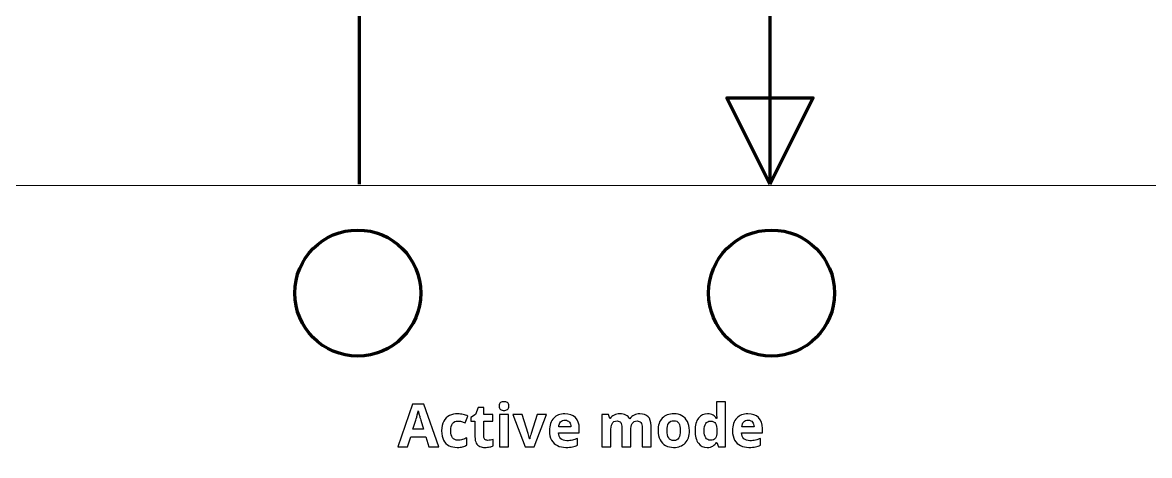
# Model space of a CAD drawing. Header units: inches. Extents: x -6.7 to 20.3, y -5.6 to 12.6.
# Drawn here: x -3.169 to 1.056, y -2.796 to -1.174 of the extents above; entities that cross this region are included whole.
import ezdxf

# ---------------------------------------------------------------- set-up
doc = ezdxf.new("R2010")
doc.units = ezdxf.units.IN
doc.header["$MEASUREMENT"] = 0
doc.layers.add('Layer 1', color=7, linetype='Continuous')

msp = doc.modelspace()

# ---------------------------------------------------------------- linework, layer by layer
at = {"layer": 'Layer 1', "color": 252, "lineweight": 18}
msp.add_lwpolyline([(-6.2482, -5.5607), (6.3502, -5.5607), (6.3502, -1.7839), (-6.2482, -1.7839), (-6.2482, -5.5607)], close=True, dxfattribs=at)
at = {"layer": 'Layer 1', "color": 240, "lineweight": 140}
msp.add_ellipse((-1.9123, -2.1875), major_axis=(0, 0.2362), ratio=1, dxfattribs=at)
at = {"layer": 'Layer 1', "color": 20, "lineweight": 140}
msp.add_ellipse((-0.3608, -2.1875), major_axis=(0, 0.2362), ratio=1, dxfattribs=at)
at = {"layer": 'Layer 1', "color": 240, "lineweight": 106}
msp.add_open_spline([(-1.9057, -1.78), (-1.9057, -1.78), (-1.9057, -0.5306), (-1.9057, -0.5306)], degree=3, dxfattribs=at)
at = {"layer": 'Layer 1', "color": 20, "lineweight": 106}
msp.add_open_spline([(-0.3668, -0.5306), (-0.3668, -0.5306), (-0.3668, -1.78), (-0.3668, -1.78)], degree=3, dxfattribs=at)
msp.add_open_spline([(-0.3668, -1.78), (-0.3668, -1.78), (-0.2049, -1.456), (-0.2049, -1.456), (-0.2049, -1.456), (-0.5289, -1.456), (-0.5289, -1.456), (-0.5289, -1.456), (-0.3668, -1.78), (-0.3668, -1.78)], degree=3, knots=[0, 0, 0, 0, 0.333333, 0.333333, 0.333333, 0.666667, 0.666667, 0.666667, 1, 1, 1, 1], dxfattribs=at)
at = {"layer": 'Layer 1', "color": 250}
for points, knots in [([(-1.6451, -2.7635), (-1.6451, -2.7635), (-1.6573, -2.7261), (-1.6573, -2.7261), (-1.6573, -2.7261), (-1.7133, -2.7261), (-1.7133, -2.7261), (-1.7133, -2.7261), (-1.7255, -2.7635), (-1.7255, -2.7635), (-1.7255, -2.7635), (-1.7622, -2.7635), (-1.7622, -2.7635), (-1.7622, -2.7635), (-1.7064, -2.6042), (-1.7064, -2.6042), (-1.7064, -2.6042), (-1.6646, -2.6042), (-1.6646, -2.6042), (-1.6646, -2.6042), (-1.6084, -2.7635), (-1.6084, -2.7635), (-1.6084, -2.7635), (-1.6451, -2.7635), (-1.6451, -2.7635)], [0, 0, 0, 0, 0.125, 0.125, 0.125, 0.25, 0.25, 0.25, 0.375, 0.375, 0.375, 0.5, 0.5, 0.5, 0.625, 0.625, 0.625, 0.75, 0.75, 0.75, 0.875, 0.875, 0.875, 1, 1, 1, 1]), ([(-1.4253, -2.7393), (-1.4216, -2.7393), (-1.418, -2.7389), (-1.4146, -2.7381), (-1.4112, -2.7374), (-1.4078, -2.7365), (-1.4044, -2.7355), (-1.4044, -2.7355), (-1.4044, -2.7601), (-1.4044, -2.7601), (-1.408, -2.7616), (-1.4124, -2.7629), (-1.4176, -2.764), (-1.4229, -2.7651), (-1.4286, -2.7657), (-1.4349, -2.7657), (-1.4421, -2.7657), (-1.4486, -2.7645), (-1.4543, -2.7621), (-1.46, -2.7598), (-1.4645, -2.7557), (-1.4679, -2.7498), (-1.4712, -2.744), (-1.4729, -2.7359), (-1.4729, -2.7255), (-1.4729, -2.7255), (-1.4729, -2.667), (-1.4729, -2.667), (-1.4729, -2.667), (-1.4886, -2.667), (-1.4886, -2.667), (-1.4886, -2.667), (-1.4886, -2.653), (-1.4886, -2.653), (-1.4886, -2.653), (-1.4704, -2.6419), (-1.4704, -2.6419), (-1.4704, -2.6419), (-1.4609, -2.6164), (-1.4609, -2.6164), (-1.4609, -2.6164), (-1.4397, -2.6164), (-1.4397, -2.6164), (-1.4397, -2.6164), (-1.4397, -2.6422), (-1.4397, -2.6422), (-1.4397, -2.6422), (-1.4057, -2.6422), (-1.4057, -2.6422), (-1.4057, -2.6422), (-1.4057, -2.667), (-1.4057, -2.667), (-1.4057, -2.667), (-1.4397, -2.667), (-1.4397, -2.667), (-1.4397, -2.667), (-1.4397, -2.7255), (-1.4397, -2.7255), (-1.4397, -2.7301), (-1.4384, -2.7335), (-1.4357, -2.7358), (-1.4331, -2.7381), (-1.4296, -2.7393), (-1.4253, -2.7393)], [0, 0, 0, 0, 0.047619, 0.047619, 0.047619, 0.095238, 0.095238, 0.095238, 0.142857, 0.142857, 0.142857, 0.190476, 0.190476, 0.190476, 0.238095, 0.238095, 0.238095, 0.285714, 0.285714, 0.285714, 0.333333, 0.333333, 0.333333, 0.380952, 0.380952, 0.380952, 0.428571, 0.428571, 0.428571, 0.47619, 0.47619, 0.47619, 0.52381, 0.52381, 0.52381, 0.571429, 0.571429, 0.571429, 0.619048, 0.619048, 0.619048, 0.666667, 0.666667, 0.666667, 0.714286, 0.714286, 0.714286, 0.761905, 0.761905, 0.761905, 0.809524, 0.809524, 0.809524, 0.857143, 0.857143, 0.857143, 0.904762, 0.904762, 0.904762, 0.952381, 0.952381, 0.952381, 1, 1, 1, 1]), ([(-1.364, -2.5944), (-1.3591, -2.5944), (-1.3548, -2.5955), (-1.3512, -2.5978), (-1.3476, -2.6001), (-1.3457, -2.6044), (-1.3457, -2.6108), (-1.3457, -2.6169), (-1.3476, -2.6211), (-1.3512, -2.6235), (-1.3548, -2.6259), (-1.3591, -2.627), (-1.364, -2.627), (-1.369, -2.627), (-1.3733, -2.6259), (-1.3769, -2.6235), (-1.3804, -2.6211), (-1.3822, -2.6169), (-1.3822, -2.6108), (-1.3822, -2.6044), (-1.3804, -2.6001), (-1.3769, -2.5978), (-1.3733, -2.5955), (-1.369, -2.5944), (-1.364, -2.5944)], [0, 0, 0, 0, 0.125, 0.125, 0.125, 0.25, 0.25, 0.25, 0.375, 0.375, 0.375, 0.5, 0.5, 0.5, 0.625, 0.625, 0.625, 0.75, 0.75, 0.75, 0.875, 0.875, 0.875, 1, 1, 1, 1]), ([(-0.602, -2.7657), (-0.6155, -2.7657), (-0.6264, -2.7604), (-0.6349, -2.7498), (-0.6433, -2.7392), (-0.6475, -2.7236), (-0.6475, -2.703), (-0.6475, -2.6821), (-0.6432, -2.6664), (-0.6346, -2.6558), (-0.626, -2.6452), (-0.6148, -2.6399), (-0.6009, -2.6399), (-0.5923, -2.6399), (-0.5853, -2.6416), (-0.58, -2.645), (-0.5746, -2.6484), (-0.5703, -2.6527), (-0.5669, -2.6577), (-0.5669, -2.6577), (-0.5658, -2.6577), (-0.5658, -2.6577), (-0.5662, -2.655), (-0.5666, -2.6513), (-0.567, -2.6465), (-0.5673, -2.6417), (-0.5675, -2.6373), (-0.5675, -2.6333), (-0.5675, -2.6333), (-0.5675, -2.5946), (-0.5675, -2.5946), (-0.5675, -2.5946), (-0.5338, -2.5946), (-0.5338, -2.5946), (-0.5338, -2.5946), (-0.5338, -2.7635), (-0.5338, -2.7635), (-0.5338, -2.7635), (-0.5595, -2.7635), (-0.5595, -2.7635), (-0.5595, -2.7635), (-0.5662, -2.7477), (-0.5662, -2.7477), (-0.5662, -2.7477), (-0.5675, -2.7477), (-0.5675, -2.7477), (-0.5706, -2.7527), (-0.5749, -2.757), (-0.5804, -2.7605), (-0.5859, -2.764), (-0.5931, -2.7657), (-0.602, -2.7657)], [0, 0, 0, 0, 0.058824, 0.058824, 0.058824, 0.117647, 0.117647, 0.117647, 0.176471, 0.176471, 0.176471, 0.235294, 0.235294, 0.235294, 0.294118, 0.294118, 0.294118, 0.352941, 0.352941, 0.352941, 0.411765, 0.411765, 0.411765, 0.470588, 0.470588, 0.470588, 0.529412, 0.529412, 0.529412, 0.588235, 0.588235, 0.588235, 0.647059, 0.647059, 0.647059, 0.705882, 0.705882, 0.705882, 0.764706, 0.764706, 0.764706, 0.823529, 0.823529, 0.823529, 0.882353, 0.882353, 0.882353, 0.941176, 0.941176, 0.941176, 1, 1, 1, 1]), ([(-1.6762, -2.6633), (-1.6768, -2.661), (-1.6777, -2.6577), (-1.679, -2.6533), (-1.6802, -2.6488), (-1.6814, -2.6443), (-1.6826, -2.6396), (-1.6838, -2.6349), (-1.6848, -2.6311), (-1.6855, -2.6282), (-1.6861, -2.6316), (-1.687, -2.6354), (-1.6881, -2.6398), (-1.6892, -2.6442), (-1.6903, -2.6485), (-1.6913, -2.6527), (-1.6923, -2.6569), (-1.6932, -2.6604), (-1.694, -2.6633), (-1.694, -2.6633), (-1.7053, -2.6977), (-1.7053, -2.6977), (-1.7053, -2.6977), (-1.6651, -2.6977), (-1.6651, -2.6977), (-1.6651, -2.6977), (-1.6762, -2.6633), (-1.6762, -2.6633)], [0, 0, 0, 0, 0.111111, 0.111111, 0.111111, 0.222222, 0.222222, 0.222222, 0.333333, 0.333333, 0.333333, 0.444444, 0.444444, 0.444444, 0.555556, 0.555556, 0.555556, 0.666667, 0.666667, 0.666667, 0.777778, 0.777778, 0.777778, 0.888889, 0.888889, 0.888889, 1, 1, 1, 1]), ([(-1.5393, -2.7657), (-1.551, -2.7657), (-1.5613, -2.7635), (-1.5701, -2.7591), (-1.5789, -2.7548), (-1.5857, -2.748), (-1.5906, -2.7388), (-1.5955, -2.7296), (-1.598, -2.7179), (-1.598, -2.7035), (-1.598, -2.6887), (-1.5953, -2.6766), (-1.59, -2.6672), (-1.5846, -2.6577), (-1.5774, -2.6509), (-1.5682, -2.6465), (-1.559, -2.6421), (-1.5486, -2.6399), (-1.5369, -2.6399), (-1.5299, -2.6399), (-1.5232, -2.6407), (-1.5169, -2.6422), (-1.5105, -2.6436), (-1.5049, -2.6456), (-1.5, -2.6482), (-1.5, -2.6482), (-1.51, -2.6735), (-1.51, -2.6735), (-1.5144, -2.6716), (-1.5189, -2.67), (-1.5234, -2.6687), (-1.5279, -2.6674), (-1.5324, -2.6668), (-1.5369, -2.6668), (-1.5455, -2.6668), (-1.5521, -2.6699), (-1.5567, -2.6759), (-1.5614, -2.682), (-1.5637, -2.6911), (-1.5637, -2.7033), (-1.5637, -2.7153), (-1.5614, -2.7241), (-1.5567, -2.7299), (-1.5521, -2.7357), (-1.5456, -2.7386), (-1.5373, -2.7386), (-1.5311, -2.7386), (-1.5251, -2.7377), (-1.5193, -2.736), (-1.5135, -2.7343), (-1.5082, -2.7321), (-1.5033, -2.7293), (-1.5033, -2.7293), (-1.5033, -2.7566), (-1.5033, -2.7566), (-1.508, -2.7594), (-1.5133, -2.7616), (-1.519, -2.7633), (-1.5247, -2.7649), (-1.5315, -2.7657), (-1.5393, -2.7657)], [0, 0, 0, 0, 0.05, 0.05, 0.05, 0.1, 0.1, 0.1, 0.15, 0.15, 0.15, 0.2, 0.2, 0.2, 0.25, 0.25, 0.25, 0.3, 0.3, 0.3, 0.35, 0.35, 0.35, 0.4, 0.4, 0.4, 0.45, 0.45, 0.45, 0.5, 0.5, 0.5, 0.55, 0.55, 0.55, 0.6, 0.6, 0.6, 0.65, 0.65, 0.65, 0.7, 0.7, 0.7, 0.75, 0.75, 0.75, 0.8, 0.8, 0.8, 0.85, 0.85, 0.85, 0.9, 0.9, 0.9, 0.95, 0.95, 0.95, 1, 1, 1, 1]), ([(-1.3473, -2.6422), (-1.3473, -2.6422), (-1.3473, -2.7635), (-1.3473, -2.7635), (-1.3473, -2.7635), (-1.3809, -2.7635), (-1.3809, -2.7635), (-1.3809, -2.7635), (-1.3809, -2.6422), (-1.3809, -2.6422), (-1.3809, -2.6422), (-1.3473, -2.6422), (-1.3473, -2.6422)], [0, 0, 0, 0, 0.25, 0.25, 0.25, 0.5, 0.5, 0.5, 0.75, 0.75, 0.75, 1, 1, 1, 1]), ([(-1.2846, -2.7635), (-1.2846, -2.7635), (-1.3309, -2.6422), (-1.3309, -2.6422), (-1.3309, -2.6422), (-1.2957, -2.6422), (-1.2957, -2.6422), (-1.2957, -2.6422), (-1.2731, -2.7137), (-1.2731, -2.7137), (-1.2723, -2.7161), (-1.2714, -2.7193), (-1.2703, -2.7234), (-1.2692, -2.7274), (-1.2685, -2.7309), (-1.2682, -2.7337), (-1.2682, -2.7337), (-1.2673, -2.7337), (-1.2673, -2.7337), (-1.267, -2.7307), (-1.2663, -2.7274), (-1.2652, -2.7236), (-1.2641, -2.7198), (-1.2631, -2.7166), (-1.2622, -2.7139), (-1.2622, -2.7139), (-1.2391, -2.6422), (-1.2391, -2.6422), (-1.2391, -2.6422), (-1.204, -2.6422), (-1.204, -2.6422), (-1.204, -2.6422), (-1.2502, -2.7635), (-1.2502, -2.7635), (-1.2502, -2.7635), (-1.2846, -2.7635), (-1.2846, -2.7635)], [0, 0, 0, 0, 0.083333, 0.083333, 0.083333, 0.166667, 0.166667, 0.166667, 0.25, 0.25, 0.25, 0.333333, 0.333333, 0.333333, 0.416667, 0.416667, 0.416667, 0.5, 0.5, 0.5, 0.583333, 0.583333, 0.583333, 0.666667, 0.666667, 0.666667, 0.75, 0.75, 0.75, 0.833333, 0.833333, 0.833333, 0.916667, 0.916667, 0.916667, 1, 1, 1, 1]), ([(-1.136, -2.6399), (-1.1191, -2.6399), (-1.1058, -2.6447), (-1.0961, -2.6542), (-1.0864, -2.6636), (-1.0815, -2.6773), (-1.0815, -2.695), (-1.0815, -2.695), (-1.0815, -2.7113), (-1.0815, -2.7113), (-1.0815, -2.7113), (-1.1595, -2.7113), (-1.1595, -2.7113), (-1.1591, -2.7204), (-1.1562, -2.7277), (-1.151, -2.7329), (-1.1457, -2.7382), (-1.1381, -2.7408), (-1.1282, -2.7408), (-1.1206, -2.7408), (-1.1137, -2.7401), (-1.1075, -2.7386), (-1.1013, -2.7371), (-1.0949, -2.7349), (-1.0884, -2.7319), (-1.0884, -2.7319), (-1.0884, -2.757), (-1.0884, -2.757), (-1.0943, -2.76), (-1.1006, -2.7622), (-1.1073, -2.7636), (-1.114, -2.765), (-1.1221, -2.7657), (-1.1317, -2.7657), (-1.1437, -2.7657), (-1.1544, -2.7634), (-1.1636, -2.7589), (-1.1729, -2.7544), (-1.1802, -2.7476), (-1.1855, -2.7384), (-1.1909, -2.7292), (-1.1935, -2.7176), (-1.1935, -2.7037), (-1.1935, -2.6825), (-1.1882, -2.6666), (-1.1776, -2.6559), (-1.167, -2.6453), (-1.1532, -2.6399), (-1.136, -2.6399)], [0, 0, 0, 0, 0.0625, 0.0625, 0.0625, 0.125, 0.125, 0.125, 0.1875, 0.1875, 0.1875, 0.25, 0.25, 0.25, 0.3125, 0.3125, 0.3125, 0.375, 0.375, 0.375, 0.4375, 0.4375, 0.4375, 0.5, 0.5, 0.5, 0.5625, 0.5625, 0.5625, 0.625, 0.625, 0.625, 0.6875, 0.6875, 0.6875, 0.75, 0.75, 0.75, 0.8125, 0.8125, 0.8125, 0.875, 0.875, 0.875, 0.9375, 0.9375, 0.9375, 1, 1, 1, 1]), ([(-0.8549, -2.6399), (-0.8409, -2.6399), (-0.8304, -2.6434), (-0.8233, -2.6505), (-0.8162, -2.6575), (-0.8126, -2.6688), (-0.8126, -2.6844), (-0.8126, -2.6844), (-0.8126, -2.7635), (-0.8126, -2.7635), (-0.8126, -2.7635), (-0.846, -2.7635), (-0.846, -2.7635), (-0.846, -2.7635), (-0.846, -2.6928), (-0.846, -2.6928), (-0.846, -2.6835), (-0.8475, -2.6768), (-0.8506, -2.6727), (-0.8538, -2.6686), (-0.8584, -2.6666), (-0.8646, -2.6666), (-0.8734, -2.6666), (-0.8795, -2.6697), (-0.883, -2.676), (-0.8865, -2.6823), (-0.8882, -2.6913), (-0.8882, -2.7028), (-0.8882, -2.7028), (-0.8882, -2.7635), (-0.8882, -2.7635), (-0.8882, -2.7635), (-0.9218, -2.7635), (-0.9218, -2.7635), (-0.9218, -2.7635), (-0.9218, -2.6928), (-0.9218, -2.6928), (-0.9218, -2.6838), (-0.9232, -2.6772), (-0.9262, -2.6729), (-0.9292, -2.6687), (-0.9338, -2.6666), (-0.94, -2.6666), (-0.9492, -2.6666), (-0.9554, -2.67), (-0.9588, -2.6769), (-0.9621, -2.6838), (-0.9638, -2.6937), (-0.9638, -2.7066), (-0.9638, -2.7066), (-0.9638, -2.7635), (-0.9638, -2.7635), (-0.9638, -2.7635), (-0.9973, -2.7635), (-0.9973, -2.7635), (-0.9973, -2.7635), (-0.9973, -2.6422), (-0.9973, -2.6422), (-0.9973, -2.6422), (-0.9715, -2.6422), (-0.9715, -2.6422), (-0.9715, -2.6422), (-0.9666, -2.6577), (-0.9666, -2.6577), (-0.9666, -2.6577), (-0.9655, -2.6577), (-0.9655, -2.6577), (-0.9621, -2.6522), (-0.9573, -2.6479), (-0.9511, -2.6447), (-0.9449, -2.6415), (-0.9376, -2.6399), (-0.9293, -2.6399), (-0.9203, -2.6399), (-0.9128, -2.6415), (-0.9068, -2.6446), (-0.9008, -2.6477), (-0.896, -2.6522), (-0.8926, -2.6582), (-0.8926, -2.6582), (-0.8915, -2.6582), (-0.8915, -2.6582), (-0.8875, -2.6521), (-0.8823, -2.6475), (-0.876, -2.6445), (-0.8696, -2.6414), (-0.8626, -2.6399), (-0.8549, -2.6399)], [0, 0, 0, 0, 0.034483, 0.034483, 0.034483, 0.068966, 0.068966, 0.068966, 0.103448, 0.103448, 0.103448, 0.137931, 0.137931, 0.137931, 0.172414, 0.172414, 0.172414, 0.206897, 0.206897, 0.206897, 0.241379, 0.241379, 0.241379, 0.275862, 0.275862, 0.275862, 0.310345, 0.310345, 0.310345, 0.344828, 0.344828, 0.344828, 0.37931, 0.37931, 0.37931, 0.413793, 0.413793, 0.413793, 0.448276, 0.448276, 0.448276, 0.482759, 0.482759, 0.482759, 0.517241, 0.517241, 0.517241, 0.551724, 0.551724, 0.551724, 0.586207, 0.586207, 0.586207, 0.62069, 0.62069, 0.62069, 0.655172, 0.655172, 0.655172, 0.689655, 0.689655, 0.689655, 0.724138, 0.724138, 0.724138, 0.758621, 0.758621, 0.758621, 0.793103, 0.793103, 0.793103, 0.827586, 0.827586, 0.827586, 0.862069, 0.862069, 0.862069, 0.896552, 0.896552, 0.896552, 0.931034, 0.931034, 0.931034, 0.965517, 0.965517, 0.965517, 1, 1, 1, 1]), ([(-0.6686, -2.7026), (-0.6686, -2.7227), (-0.6739, -2.7383), (-0.6845, -2.7493), (-0.6951, -2.7602), (-0.7095, -2.7657), (-0.7278, -2.7657), (-0.7392, -2.7657), (-0.7493, -2.7633), (-0.7581, -2.7584), (-0.7669, -2.7535), (-0.7738, -2.7463), (-0.7789, -2.7369), (-0.7839, -2.7275), (-0.7864, -2.7161), (-0.7864, -2.7026), (-0.7864, -2.6824), (-0.7811, -2.667), (-0.7705, -2.6562), (-0.7599, -2.6453), (-0.7455, -2.6399), (-0.7271, -2.6399), (-0.7157, -2.6399), (-0.7056, -2.6423), (-0.6969, -2.6472), (-0.6881, -2.652), (-0.6812, -2.659), (-0.6762, -2.6684), (-0.6712, -2.6777), (-0.6686, -2.6891), (-0.6686, -2.7026)], [0, 0, 0, 0, 0.1, 0.1, 0.1, 0.2, 0.2, 0.2, 0.3, 0.3, 0.3, 0.4, 0.4, 0.4, 0.5, 0.5, 0.5, 0.6, 0.6, 0.6, 0.7, 0.7, 0.7, 0.8, 0.8, 0.8, 0.9, 0.9, 0.9, 1, 1, 1, 1]), ([(-0.4495, -2.6399), (-0.4326, -2.6399), (-0.4193, -2.6447), (-0.4096, -2.6542), (-0.3999, -2.6636), (-0.3951, -2.6773), (-0.3951, -2.695), (-0.3951, -2.695), (-0.3951, -2.7113), (-0.3951, -2.7113), (-0.3951, -2.7113), (-0.4731, -2.7113), (-0.4731, -2.7113), (-0.4726, -2.7204), (-0.4698, -2.7277), (-0.4645, -2.7329), (-0.4593, -2.7382), (-0.4517, -2.7408), (-0.4418, -2.7408), (-0.4342, -2.7408), (-0.4273, -2.7401), (-0.4211, -2.7386), (-0.4149, -2.7371), (-0.4085, -2.7349), (-0.402, -2.7319), (-0.402, -2.7319), (-0.402, -2.757), (-0.402, -2.757), (-0.4079, -2.76), (-0.4142, -2.7622), (-0.4209, -2.7636), (-0.4275, -2.765), (-0.4357, -2.7657), (-0.4453, -2.7657), (-0.4573, -2.7657), (-0.4679, -2.7634), (-0.4772, -2.7589), (-0.4865, -2.7544), (-0.4937, -2.7476), (-0.4991, -2.7384), (-0.5044, -2.7292), (-0.5071, -2.7176), (-0.5071, -2.7037), (-0.5071, -2.6825), (-0.5018, -2.6666), (-0.4912, -2.6559), (-0.4806, -2.6453), (-0.4667, -2.6399), (-0.4495, -2.6399)], [0, 0, 0, 0, 0.0625, 0.0625, 0.0625, 0.125, 0.125, 0.125, 0.1875, 0.1875, 0.1875, 0.25, 0.25, 0.25, 0.3125, 0.3125, 0.3125, 0.375, 0.375, 0.375, 0.4375, 0.4375, 0.4375, 0.5, 0.5, 0.5, 0.5625, 0.5625, 0.5625, 0.625, 0.625, 0.625, 0.6875, 0.6875, 0.6875, 0.75, 0.75, 0.75, 0.8125, 0.8125, 0.8125, 0.875, 0.875, 0.875, 0.9375, 0.9375, 0.9375, 1, 1, 1, 1]), ([(-1.1351, -2.6637), (-1.1417, -2.6637), (-1.1472, -2.6658), (-1.1514, -2.67), (-1.1556, -2.6743), (-1.158, -2.6805), (-1.1586, -2.6888), (-1.1586, -2.6888), (-1.1129, -2.6888), (-1.1129, -2.6888), (-1.113, -2.6816), (-1.1149, -2.6756), (-1.1185, -2.6708), (-1.1222, -2.6661), (-1.1277, -2.6637), (-1.1351, -2.6637)], [0, 0, 0, 0, 0.2, 0.2, 0.2, 0.4, 0.4, 0.4, 0.6, 0.6, 0.6, 0.8, 0.8, 0.8, 1, 1, 1, 1]), ([(-0.7522, -2.7026), (-0.7522, -2.7144), (-0.7503, -2.7237), (-0.7464, -2.7303), (-0.7426, -2.7369), (-0.7362, -2.7401), (-0.7273, -2.7401), (-0.7187, -2.7401), (-0.7125, -2.7369), (-0.7086, -2.7303), (-0.7048, -2.7237), (-0.7029, -2.7144), (-0.7029, -2.7026), (-0.7029, -2.6906), (-0.7048, -2.6814), (-0.7086, -2.675), (-0.7125, -2.6687), (-0.7188, -2.6655), (-0.7275, -2.6655), (-0.7363, -2.6655), (-0.7426, -2.6687), (-0.7464, -2.675), (-0.7503, -2.6814), (-0.7522, -2.6906), (-0.7522, -2.7026)], [0, 0, 0, 0, 0.125, 0.125, 0.125, 0.25, 0.25, 0.25, 0.375, 0.375, 0.375, 0.5, 0.5, 0.5, 0.625, 0.625, 0.625, 0.75, 0.75, 0.75, 0.875, 0.875, 0.875, 1, 1, 1, 1]), ([(-0.5902, -2.7388), (-0.5812, -2.7388), (-0.5748, -2.7362), (-0.5711, -2.7309), (-0.5674, -2.7257), (-0.5655, -2.7176), (-0.5653, -2.7068), (-0.5653, -2.7068), (-0.5653, -2.7033), (-0.5653, -2.7033), (-0.5653, -2.6916), (-0.5671, -2.6826), (-0.5706, -2.6764), (-0.5742, -2.6702), (-0.5808, -2.667), (-0.5904, -2.667), (-0.5977, -2.667), (-0.6033, -2.6702), (-0.6074, -2.6764), (-0.6115, -2.6826), (-0.6135, -2.6916), (-0.6135, -2.7035), (-0.6135, -2.7153), (-0.6115, -2.7242), (-0.6074, -2.73), (-0.6033, -2.7359), (-0.5976, -2.7388), (-0.5902, -2.7388)], [0, 0, 0, 0, 0.111111, 0.111111, 0.111111, 0.222222, 0.222222, 0.222222, 0.333333, 0.333333, 0.333333, 0.444444, 0.444444, 0.444444, 0.555556, 0.555556, 0.555556, 0.666667, 0.666667, 0.666667, 0.777778, 0.777778, 0.777778, 0.888889, 0.888889, 0.888889, 1, 1, 1, 1]), ([(-0.4486, -2.6637), (-0.4553, -2.6637), (-0.4608, -2.6658), (-0.465, -2.67), (-0.4692, -2.6743), (-0.4716, -2.6805), (-0.4722, -2.6888), (-0.4722, -2.6888), (-0.4264, -2.6888), (-0.4264, -2.6888), (-0.4266, -2.6816), (-0.4285, -2.6756), (-0.4321, -2.6708), (-0.4357, -2.6661), (-0.4412, -2.6637), (-0.4486, -2.6637)], [0, 0, 0, 0, 0.2, 0.2, 0.2, 0.4, 0.4, 0.4, 0.6, 0.6, 0.6, 0.8, 0.8, 0.8, 1, 1, 1, 1])]:
    msp.add_open_spline(points, degree=3, knots=knots, dxfattribs=at)

doc.saveas('drawing.dxf')
